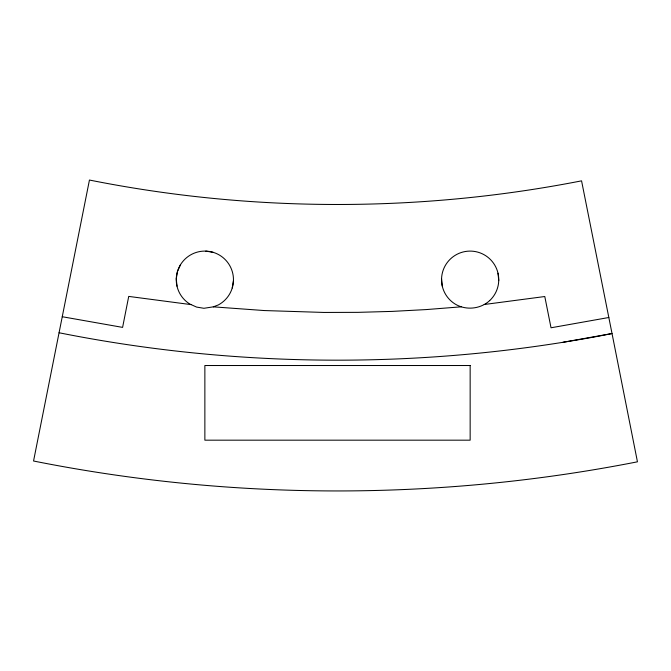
<?xml version="1.0" encoding="UTF-8"?>
<svg xmlns="http://www.w3.org/2000/svg" width="671" height="671" viewBox="0 0 671 671"><rect width="100%" height="100%" fill="white"/><g stroke="black" fill="none" stroke-linecap="round" stroke-linejoin="round"><path stroke-width="1.01" d="M232.233 288.002L233.449 280.637M180.566 264.592L177.488 271.394L176.272 278.767L177.001 286.198M213.311 306.848L218.343 304.928A28.61 28.61 0 0 0 227.368 262.042A28.61 28.61 0 0 0 183.56 260.608A28.61 28.61 0 0 0 189.759 303.997L196.561 307.075L203.925 308.291L213.311 306.848L264.324 310.556L323.967 312.443L358.062 312.35L392.149 311.394L426.194 309.583L461.271 306.815M608.832 317.5L551.025 327.784L544.785 296.523L484.227 304.508M563.086 342.252L612.027 333.537L637.45 461.816C438.658 500.91 232.233 500.667 33.55 461.011L89.444 180.038C251.34 212.371 419.56 212.615 581.564 180.843L612.027 333.537L598.44 336.213A1141.891 1141.891 0 0 1 571.935 340.834C402.348 369.067 227.67 366.4 59.065 332.757M191.143 304.626L128.723 296.406L122.6 327.389L62.252 316.729M205.796 251.113L213.168 252.33M498.008 273.206L498.746 280.637M441.56 278.767L442.29 286.198M489.704 300.583C480.428 309.172 465.825 310.614 455.047 303.997A28.61 28.61 0 0 1 447.263 262.537A28.61 28.61 0 0 1 489.243 258.402A28.61 28.61 0 0 1 489.704 300.583M470.153 365.519L204.865 365.519L204.865 440.176L470.153 440.176L470.153 365.519"/></g></svg>
